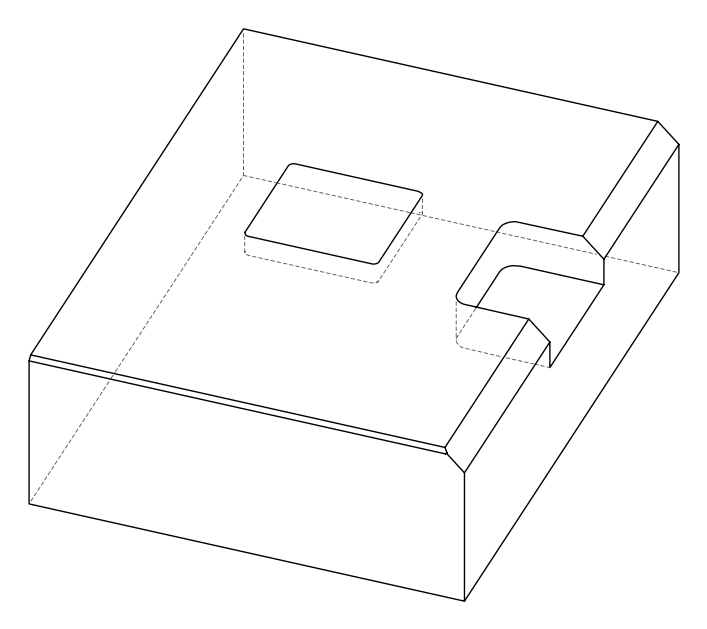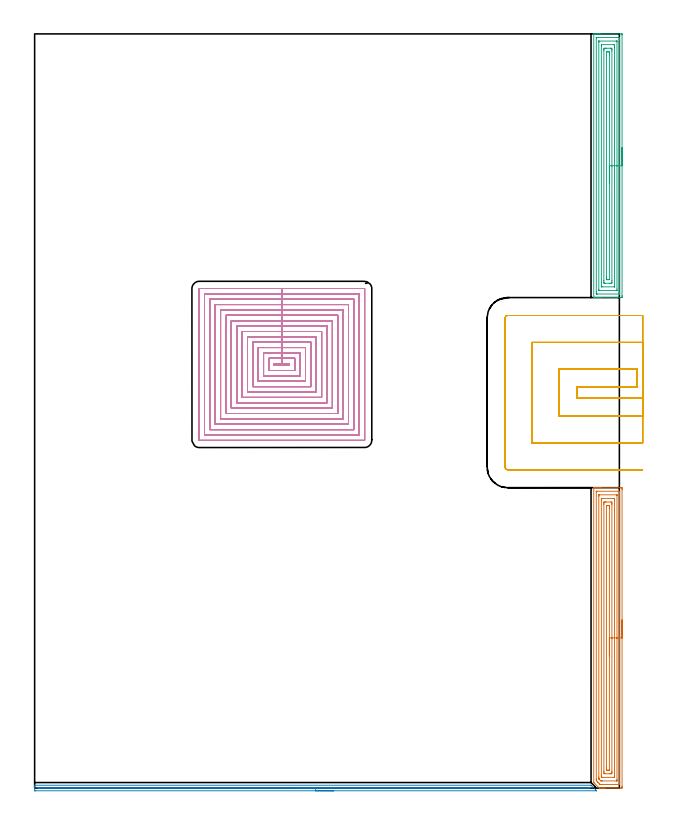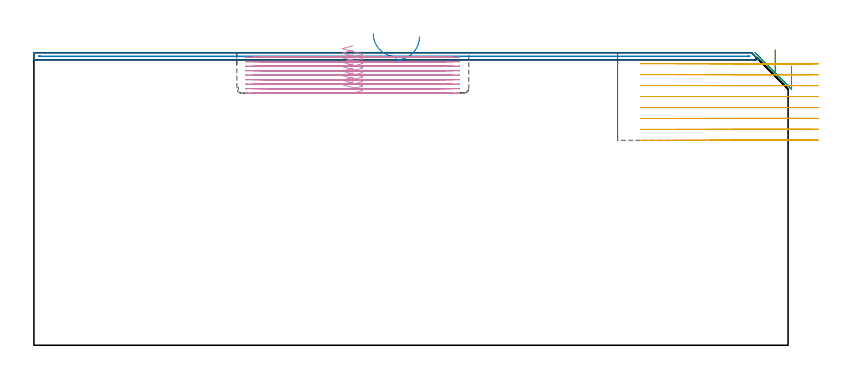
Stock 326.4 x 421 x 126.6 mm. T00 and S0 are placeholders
(PLAN: 5 operations, 2 tool changes, 86.5 min)
(1 AREA_MILL | FG_CHAMFER_SURFACE | UGT0205_001 | 8.31 min | 21852 mm3)
(2 AREA_MILL_1 | FG_CHAMFER_SURFACE_1 | UGT0205_001 | 5.13 min | 1497 mm3)
(3 AREA_MILL_2 | FG_CHAMFER_SURFACE_2 | UGT0205_001 | 7.34 min | 19288 mm3)
(4 MILL_RECTANGULAR_POCKET | POCKET_RECTANGULAR_STRAIGHT | UGT0201_086 | Follow Part, ap 2, ae 75% | 51.82 min | 162425 mm3)
(5 MILL_SLOT | SLOT_PARTIAL_RECTANGULAR | UGT0201_094 | Follow Part, ap 5, ae 75% | 13.86 min | 292801 mm3)
(TOOL UGT0205_001 | Chamfer Mill 20 x 3 x 45 deg. | D20 FL50 Z2)
(TOOL UGT0201_086 | End Mill 8 mm | D8 R2 FL19 Z4)
(TOOL UGT0201_094 | End mill 20 mm | D20 FL38 Z4)
(OP 1 AREA_MILL)
G17 G21 G94 G90
T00 M6
G54
G17 G0 G90 X327.9 Y93.85 S1061 M3
G43 Z136.6 H0
Z120.8
G94 G1 Y93.812 Z119.928 F250.
Y93.698 Z119.064
Y93.509 Z118.212
Y93.247 Z117.38
Y92.913 Z116.574
Y92.51 Z115.8
Y92.041 Z115.064
Y91.51 Z114.372
Y90.921 Z113.729
Y90.278 Z113.14
Y89.586 Z112.609
Y88.85 Z112.14
Y88.076 Z111.737
Y87.27 Z111.403
Y86.438 Z111.141
Y85.586 Z110.952
Y84.722 Z110.838
Y83.85 Z110.8
Y1.04
X327.899 Y0.579 Z110.801
X327.895 Y0.155 Z110.803
X327.891 Y0.01 Z110.806
X327.476 Y0.005 Z111.221
X326.904 Y0. Z111.793
X318.681 Z120.013
X318.066 Z120.631
X317.801 Z120.895
X317.187 Z121.51
X316.922 Z121.774
X316.392 Z122.307
X316.042 Z122.657
X315.2 Y0.004 Z123.499
X315.196 Z123.503
X312.245 Y2.956 Z126.455
X312.104 Y3.105 Z126.589
X312.1 Y3.251 Z126.6
Y167.566
X312.106 Y167.69 Z126.593
X312.356 Y167.7 Z126.343
X313.054 Z125.645
X313.753 Z124.946
X314.283 Z124.413
X314.548 Z124.149
X315.163 Z123.534
X315.428 Z123.27
X316.042 Z122.652
X326.904 Y167.699 Z111.793
X327.476 Y167.695 Z111.221
X327.891 Y167.69 Z110.806
X327.895 Y167.545 Z110.803
X327.899 Y167.121 Z110.801
X327.9 Y166.691 Z110.8
Y83.85
X326.486 Z112.214
Y2.361
X326.484 Y2.166 Z112.216
X326.482 Y2.069 Z112.218
X326.479 Y2.024 Z112.221
X326.473 Y2.01 Z112.227
X326.429 Y2.008 Z112.271
X326.072 Y2.001 Z112.628
X316.398 Z122.302
X316.042 Y2.004 Z122.658
X315.687 Y2.01 Z123.013
X315.647 Y2.015 Z123.053
X315.623 Y2.034 Z123.077
X315.575 Y2.078 Z123.125
X315.479 Y2.171 Z123.221
X315.289 Y2.361 Z123.411
X314.399 Y3.251 Z124.301
X314.283 Y3.368 Z124.417
X313.521 Y4.142 Z125.179
X313.515 Y4.92 Z125.185
Y5.032
X313.514 Y165.339 Z125.186
X313.516 Y165.534 Z125.184
X313.518 Y165.631 Z125.182
X313.521 Y165.676 Z125.179
X313.527 Y165.69 Z125.173
X313.571 Y165.692 Z125.129
X313.928 Y165.699 Z124.772
X325.717 Z112.983
X326.244 Y165.696 Z112.456
X326.407 Y165.69 Z112.293
X326.479 Y165.677 Z112.221
X326.484 Y165.453 Z112.216
X326.485 Y165.339 Z112.215
X326.486 Y164.561 Z112.214
Y83.85
X325.072 Z113.628
X325.071 Y4.796 Z113.629
X325.066 Y4.142 Z113.634
X325.065 Y4.026 Z113.635
X325.057 Y4.01 Z113.643
X325.024 Y4.005 Z113.676
X324.976 Y4.001 Z113.724
X316.922 Y4. Z121.778
X316.178 Y4.005 Z122.522
X316.114 Y4.01 Z122.586
X316.042 Y4.068 Z122.658
X315.961 Y4.142 Z122.739
X315.163 Y4.937 Z123.537
X315.069 Y5.032 Z123.631
X314.975 Y5.137 Z123.725
X314.935 Y5.186 Z123.765
X314.933 Y5.211 Z123.767
X314.931 Y5.268 Z123.769
X314.929 Y5.923 Z123.771
Y6.16
Y162.904
X314.934 Y163.558 Z123.766
X314.935 Y163.674 Z123.765
X314.943 Y163.691 Z123.757
X314.976 Y163.695 Z123.724
X315.024 Y163.699 Z123.676
X324.698 Y163.7 Z114.002
X324.837 Y163.698 Z113.863
X324.977 Y163.694 Z113.723
X325.064 Y163.69 Z113.636
X325.067 Y163.637 Z113.633
X325.069 Y163.558 Z113.631
X325.071 Y163.322 Z113.629
X325.072 Y83.85 Z113.628
X323.657 Z115.043
Y6.814
X323.655 Y6.23 Z115.045
X323.651 Y6.033 Z115.049
X323.649 Y6.01 Z115.051
X323.63 Y6.007 Z115.07
X323.58 Y6.003 Z115.12
X323.48 Y6.001 Z115.22
X316.845 Y6. Z121.855
X316.677 Y6.003 Z122.023
X316.593 Y6.007 Z122.107
X316.552 Y6.01 Z122.148
X316.522 Y6.038 Z122.178
X316.41 Y6.148 Z122.29
X316.35 Y6.21 Z122.35
X316.348 Y6.307 Z122.352
X316.344 Y6.508 Z122.356
X316.343 Y6.814 Z122.357
Y7.4
Y160.886
X316.345 Y161.47 Z122.355
X316.349 Y161.667 Z122.351
X316.351 Y161.69 Z122.349
X316.37 Y161.693 Z122.33
X316.42 Y161.697 Z122.28
X316.52 Y161.699 Z122.18
X323.155 Z115.545
X323.492 Y161.691 Z115.208
X323.65 Y161.687 Z115.05
X323.652 Y161.596 Z115.048
X323.656 Y161.192 Z115.044
X323.657 Y160.886 Z115.043
Y160.3
Y83.85
X322.243 Z116.457
Y9.485
X322.241 Y8.595 Z116.459
X322.24 Y8.553 Z116.46
X322.199 Y8.01 Z116.501
X321.904 Y8.003 Z116.796
X321.319 Y8.001 Z117.381
X321.027 Y8. Z117.673
X318.387 Y8.002 Z120.313
X317.801 Y8.01 Z120.899
X317.76 Y8.595 Z120.94
X317.759 Y8.638 Z120.941
X317.757 Y9.485 Z120.943
Y158.215
X317.759 Y159.105 Z120.941
X317.76 Y159.147 Z120.94
X317.801 Y159.69 Z120.899
X318.096 Y159.697 Z120.604
X318.681 Y159.699 Z120.019
X318.973 Y159.7 Z119.727
X321.613 Y159.698 Z117.087
X322.199 Y159.69 Z116.501
X322.24 Y159.105 Z116.46
X322.241 Y159.062 Z116.459
X322.243 Y158.215 Z116.457
Y83.85
X320.829 Z117.871
Y10.179
X320.828 Y10.08 Z117.872
X320.825 Y10.032 Z117.875
X320.822 Y10.015 Z117.878
X320.804 Y10.007 Z117.896
X320.44 Y10.002 Z118.26
X319.931 Y10.001 Z118.769
X319.56 Y10.005 Z119.14
X319.196 Y10.01 Z119.504
X319.178 Y10.376 Z119.522
X319.174 Y10.767 Z119.526
X319.172 Y11.267 Z119.528
X319.171 Y11.661 Z119.529
Y157.521
X319.172 Y157.62 Z119.528
X319.175 Y157.668 Z119.525
X319.178 Y157.686 Z119.522
X319.196 Y157.693 Z119.504
X319.56 Y157.698 Z119.14
X320.069 Y157.699 Z118.631
X320.44 Y157.696 Z118.26
X320.804 Y157.69 Z117.896
X320.822 Y157.324 Z117.878
X320.826 Y156.933 Z117.874
X320.828 Y156.433 Z117.872
X320.829 Y156.039 Z117.871
Y83.85
Y82.978 Z117.909
Y82.113 Z118.023
Y81.262 Z118.212
Y80.43 Z118.474
Y79.624 Z118.808
Y78.85 Z119.211
Y78.114 Z119.68
Y77.422 Z120.211
Y76.779 Z120.8
Y76.19 Z121.443
Y75.658 Z122.135
Y75.19 Z122.871
Y74.787 Z123.645
Y74.453 Z124.451
Y74.191 Z125.283
Y74.002 Z126.135
Y73.888 Z127.
Y73.85 Z127.871
G0 Z136.6
M5
M2
(OP 2 AREA_MILL_1)
G17 G21 G94 G90
T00 M6
G54
G17 G0 G90 X166.85 Y-1.5 S1061 M3
G43 Z136.6 H0
Z133.5
G94 G1 X166.812 Z132.628 F250.
X166.698 Z131.764
X166.509 Z130.912
X166.247 Z130.08
X165.913 Z129.274
X165.51 Z128.5
X165.041 Z127.764
X164.51 Z127.072
X163.921 Z126.429
X163.278 Z125.84
X162.586 Z125.308
X161.85 Z124.84
X161.076 Z124.437
X160.27 Z124.103
X159.438 Z123.841
X158.586 Z123.652
X157.722 Z123.538
X156.85 Z123.5
X0.61
X0.292 Y-1.498 Z123.502
X0.039 Y-1.494 Z123.504
X0.005 Y-1.492 Z123.506
X0. Y-1.251 Z123.746
Y0.483 Z125.478
Y1.417 Z126.416
X0.004 Y1.51 Z126.502
X0.01 Y1.597 Z126.588
X0.164 Y1.6 Z126.6
X310.411
X310.595 Y1.597 Z126.589
X310.662 Y1.536 Z126.533
X310.839 Y1.361 Z126.361
X313.626 Y-1.425 Z123.573
X313.682 Y-1.492 Z123.504
X313.662 Y-1.496 Z123.503
X313.6 Y-1.499 Z123.499
X156.85 Y-1.5 Z123.5
Y-0.086 Z124.914
X2.396
X2.088 Y-0.084 Z124.916
X2.034 Y-0.081 Z124.919
X2.013 Y-0.079 Z124.921
X2.01 Y-0.069 Z124.931
X2.004 Y-0.003 Z124.997
X2.013 Y0.179 Z125.179
X2.197 Y0.182 Z125.182
X2.396 Y0.184 Z125.184
X2.703 Y0.185 Z125.185
X2.982 Y0.186 Z125.186
X308.933 Y0.185 Z125.185
X309.212 Y0.184 Z125.184
X309.518 Y0.18 Z125.18
X309.56 Y0.179 Z125.179
X309.605 Y0.137 Z125.137
X309.697 Y0.048 Z125.048
X309.782 Y-0.04 Z124.96
X309.814 Y-0.075 Z124.925
X309.796 Y-0.079 Z124.921
X309.518 Y-0.083 Z124.917
X309.211 Y-0.085 Z124.915
X156.85 Y-0.086 Z124.914
X155.978 Z124.952
X155.113 Z125.066
X154.262 Z125.255
X153.43 Z125.517
X152.624 Z125.851
X151.85 Z126.254
X151.114 Z126.723
X150.422 Z127.254
X149.779 Z127.843
X149.19 Z128.486
X148.658 Z129.178
X148.19 Z129.914
X147.787 Z130.688
X147.453 Z131.494
X147.191 Z132.326
X147.002 Z133.178
X146.888 Z134.043
X146.85 Z134.914
G0 Z136.6
M5
M2
(OP 3 AREA_MILL_2)
G17 G21 G94 G90
T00 M6
G54
G17 G0 G90 X327.9 Y357.4 S1061 M3
G43 Z136.6 H0
Z120.8
G94 G1 Y357.362 Z119.928 F250.
Y357.248 Z119.064
Y357.059 Z118.212
Y356.797 Z117.38
Y356.463 Z116.574
Y356.06 Z115.8
Y355.592 Z115.064
Y355.06 Z114.372
Y354.471 Z113.729
Y353.828 Z113.14
Y353.136 Z112.609
Y352.4 Z112.14
Y351.626 Z111.737
Y350.82 Z111.403
Y349.988 Z111.141
Y349.137 Z110.952
Y348.272 Z110.838
Y347.4 Z110.8
Y274.839
X327.899 Y274.378 Z110.801
X327.895 Y273.954 Z110.803
X327.891 Y273.81 Z110.806
X327.476 Y273.805 Z111.221
X326.905 Y273.8 Z111.792
X316.042 Z122.652
X315.425 Z123.272
X315.163 Z123.534
X314.546 Z124.151
X314.283 Z124.413
X313.758 Z124.941
X312.352 Y273.801 Z126.347
X312.106 Y273.81 Z126.593
X312.1 Y273.933 Z126.6
Y420.867
X312.106 Y420.99 Z126.593
X312.353 Y421. Z126.346
X313.049 Z125.65
X313.758 Z124.941
X314.283 Z124.413
X314.546 Z124.151
X315.163 Z123.534
X315.425 Z123.272
X316.042 Z122.652
X327.476 Z111.221
X327.787 Y420.997 Z110.91
X327.892 Y420.99 Z110.805
X327.899 Y420.884 Z110.799
X327.9 Y420.422 Z110.8
Y347.4
X326.486 Z112.214
Y276.159
X326.484 Y275.965 Z112.216
X326.481 Y275.868 Z112.219
X326.479 Y275.823 Z112.221
X326.47 Y275.81 Z112.23
X326.426 Y275.808 Z112.274
X326.07 Y275.801 Z112.63
X314.283 Z124.417
X313.755 Y275.803 Z124.945
X313.593 Y275.81 Z125.107
X313.521 Y275.822 Z125.179
X313.516 Y276.045 Z125.184
X313.515 Y276.159 Z125.185
X313.514 Y276.938 Z125.186
Y418.641
X313.516 Y418.835 Z125.184
X313.518 Y418.932 Z125.182
X313.521 Y418.977 Z125.179
X313.53 Y418.99 Z125.17
X313.574 Y418.992 Z125.126
X313.93 Y418.999 Z124.77
X325.717 Z112.983
X326.245 Y418.997 Z112.455
X326.407 Y418.99 Z112.293
X326.479 Y418.978 Z112.221
X326.484 Y418.755 Z112.216
X326.485 Y418.641 Z112.215
X326.486 Y417.862 Z112.214
Y347.4
X325.072 Z113.628
X325.071 Y278.594 Z113.629
X325.067 Y277.94 Z113.633
X325.065 Y277.825 Z113.635
X325.055 Y277.81 Z113.645
X325.022 Y277.805 Z113.678
X324.975 Y277.801 Z113.725
X315.301 Y277.8 Z123.399
X315.163 Y277.802 Z123.537
X315.024 Y277.806 Z123.676
X314.938 Y277.81 Z123.762
X314.934 Y277.862 Z123.766
X314.931 Y277.94 Z123.769
X314.929 Y278.177 Z123.771
Y416.206
X314.933 Y416.86 Z123.767
X314.935 Y416.975 Z123.765
X314.945 Y416.99 Z123.755
X314.978 Y416.995 Z123.722
X315.025 Y416.999 Z123.675
X324.699 Y417. Z114.001
X324.837 Y416.998 Z113.863
X324.976 Y416.994 Z113.724
X325.062 Y416.99 Z113.638
X325.066 Y416.938 Z113.634
X325.069 Y416.86 Z113.631
X325.071 Y416.623 Z113.629
X325.072 Y347.4 Z113.628
X323.657 Z115.043
Y280.612
X323.654 Y280.029 Z115.046
X323.65 Y279.832 Z115.05
X323.648 Y279.809 Z115.052
X323.629 Y279.807 Z115.071
X323.579 Y279.803 Z115.121
X323.479 Y279.801 Z115.221
X316.843 Z121.857
X316.508 Y279.808 Z122.192
X316.35 Y279.812 Z122.35
X316.348 Y279.903 Z122.352
X316.344 Y280.306 Z122.356
X316.343 Y282.393 Z122.357
Y414.188
X316.346 Y414.771 Z122.354
X316.35 Y414.968 Z122.35
X316.352 Y414.991 Z122.348
X316.371 Y414.993 Z122.329
X316.421 Y414.997 Z122.279
X316.521 Y414.999 Z122.179
X323.156 Y415. Z115.544
X323.492 Y414.992 Z115.208
X323.65 Y414.988 Z115.05
X323.652 Y414.897 Z115.048
X323.656 Y414.494 Z115.044
X323.657 Y414.188 Z115.043
Y413.602
Y347.4
X322.243 Z116.457
Y283.283
X322.241 Y282.393 Z116.459
X322.24 Y282.351 Z116.46
X322.199 Y281.81 Z116.501
X321.902 Y281.803 Z116.798
X321.319 Y281.801 Z117.381
X321.025 Y281.8 Z117.675
X318.385 Y281.802 Z120.315
X317.801 Y281.81 Z120.899
X317.76 Y282.393 Z120.94
X317.758 Y282.436 Z120.942
X317.757 Y283.283 Z120.943
Y411.517
X317.759 Y412.407 Z120.941
X317.76 Y412.449 Z120.94
X317.801 Y412.99 Z120.899
X318.098 Y412.997 Z120.602
X318.681 Y413. Z120.019
X318.975 Z119.725
X321.615 Y412.999 Z117.085
X322.199 Y412.99 Z116.501
X322.24 Y412.407 Z116.46
X322.241 Y412.364 Z116.459
X322.243 Y411.517 Z116.457
Y347.4
X320.829 Z117.871
X320.828 Y283.977 Z117.872
X320.827 Y283.878 Z117.873
X320.824 Y283.83 Z117.876
X320.822 Y283.813 Z117.878
X320.802 Y283.807 Z117.898
X320.44 Y283.803 Z118.26
X319.928 Y283.801 Z118.772
X319.56 Y283.805 Z119.14
X319.198 Y283.81 Z119.502
X319.178 Y284.174 Z119.522
X319.174 Y284.565 Z119.526
X319.172 Y285.064 Z119.528
X319.171 Y285.458 Z119.529
X319.172 Y410.823 Z119.528
X319.173 Y410.922 Z119.527
X319.176 Y410.97 Z119.524
X319.178 Y410.987 Z119.522
X319.198 Y410.993 Z119.502
X319.56 Y410.997 Z119.14
X320.072 Y410.999 Z118.628
X320.44 Y410.995 Z118.26
X320.802 Y410.99 Z117.898
X320.822 Y410.626 Z117.878
X320.826 Y410.235 Z117.874
X320.828 Y409.736 Z117.872
X320.829 Y409.342 Z117.871
Y347.4
Y346.528 Z117.909
Y345.664 Z118.023
Y344.812 Z118.212
Y343.98 Z118.474
Y343.174 Z118.808
Y342.4 Z119.211
Y341.664 Z119.68
Y340.972 Z120.211
Y340.329 Z120.8
Y339.74 Z121.443
Y339.209 Z122.135
Y338.74 Z122.871
Y338.337 Z123.645
Y338.003 Z124.451
Y337.741 Z125.283
Y337.552 Z126.135
Y337.438 Z127.
Y337.4 Z127.871
G0 Z136.6
M5
M2
(OP 4 MILL_RECTANGULAR_POCKET)
G17 G21 G94 G90
T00 M6
G54
G17 G0 G90 X138.053 Y236.9 S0 M3
G43 Z136.6 H0
Z129.6
G94 G1 X133.8 Z128.46 F250.
Y236.1 Z128.246
X142.2 Z125.995
Y236.9 Z125.781
X138. Z124.655
X133.8 F500.
Y236.1
X142.2
Y236.9
X138.
Y239.9
X130.8
Y233.1
X145.2
Y239.9
X138.
Y242.9
X127.8
Y230.1
X148.2
Y242.9
X138.
Y245.9
X124.8
Y227.1
X151.2
Y245.9
X138.
Y248.9
X121.8
Y224.1
X154.2
Y248.9
X138.
Y251.9
X118.8
Y221.1
X157.2
Y251.9
X138.
Y254.9
X115.8
Y218.1
X160.2
Y254.9
X138.
Y257.9
X112.8
Y215.1
X163.2
Y257.9
X138.
Y260.9
X109.8
Y212.1
X166.2
Y260.9
X138.
Y263.9
X106.8
Y209.1
X169.2
Y263.9
X138.
Y266.9
X103.8
Y206.1
X172.2
Y266.9
X138.
Y269.9
X100.8
Y203.1
X175.2
Y269.9
X138.
Y272.9
X97.8
Y200.1
X178.2
Y272.9
X138.
Y275.9
X94.8
Y197.1
X181.2
Y275.9
X138.
Y278.9
X91.9
X91.845 Y278.895
X91.805 Y278.855
X91.8 Y278.8
Y194.2
X91.805 Y194.145
X91.845 Y194.105
X91.9 Y194.1
X184.1
X184.155 Y194.105
X184.195 Y194.145
X184.2 Y194.2
Y278.8
X184.195 Y278.855
X184.155 Y278.895
X184.1 Y278.9
X138.
X137.
G0 X138.053 Y236.9 Z127.655
G1 X133.8 Z126.516 F250.
Y236.1 Z126.302
X142.2 Z124.051
Y236.9 Z123.836
X138. Z122.711
X133.8 F500.
Y236.1
X142.2
Y236.9
X138.
Y239.9
X130.8
Y233.1
X145.2
Y239.9
X138.
Y242.9
X127.8
Y230.1
X148.2
Y242.9
X138.
Y245.9
X124.8
Y227.1
X151.2
Y245.9
X138.
Y248.9
X121.8
Y224.1
X154.2
Y248.9
X138.
Y251.9
X118.8
Y221.1
X157.2
Y251.9
X138.
Y254.9
X115.8
Y218.1
X160.2
Y254.9
X138.
Y257.9
X112.8
Y215.1
X163.2
Y257.9
X138.
Y260.9
X109.8
Y212.1
X166.2
Y260.9
X138.
Y263.9
X106.8
Y209.1
X169.2
Y263.9
X138.
Y266.9
X103.8
Y206.1
X172.2
Y266.9
X138.
Y269.9
X100.8
Y203.1
X175.2
Y269.9
X138.
Y272.9
X97.8
Y200.1
X178.2
Y272.9
X138.
Y275.9
X94.8
Y197.1
X181.2
Y275.9
X138.
Y278.9
X91.9
X91.845 Y278.895
X91.805 Y278.855
X91.8 Y278.8
Y194.2
X91.805 Y194.145
X91.845 Y194.105
X91.9 Y194.1
X184.1
X184.155 Y194.105
X184.195 Y194.145
X184.2 Y194.2
Y278.8
X184.195 Y278.855
X184.155 Y278.895
X184.1 Y278.9
X138.
X137.
G0 X138.053 Y236.9 Z125.711
G1 X133.8 Z124.571 F250.
Y236.1 Z124.357
X142.2 Z122.106
Y236.9 Z121.892
X138. Z120.767
X133.8 F500.
Y236.1
X142.2
Y236.9
X138.
Y239.9
X130.8
Y233.1
X145.2
Y239.9
X138.
Y242.9
X127.8
Y230.1
X148.2
Y242.9
X138.
Y245.9
X124.8
Y227.1
X151.2
Y245.9
X138.
Y248.9
X121.8
Y224.1
X154.2
Y248.9
X138.
Y251.9
X118.8
Y221.1
X157.2
Y251.9
X138.
Y254.9
X115.8
Y218.1
X160.2
Y254.9
X138.
Y257.9
X112.8
Y215.1
X163.2
Y257.9
X138.
Y260.9
X109.8
Y212.1
X166.2
Y260.9
X138.
Y263.9
X106.8
Y209.1
X169.2
Y263.9
X138.
Y266.9
X103.8
Y206.1
X172.2
Y266.9
X138.
Y269.9
X100.8
Y203.1
X175.2
Y269.9
X138.
Y272.9
X97.8
Y200.1
X178.2
Y272.9
X138.
Y275.9
X94.8
Y197.1
X181.2
Y275.9
X138.
Y278.9
X91.9
X91.845 Y278.895
X91.805 Y278.855
X91.8 Y278.8
Y194.2
X91.805 Y194.145
X91.845 Y194.105
X91.9 Y194.1
X184.1
X184.155 Y194.105
X184.195 Y194.145
X184.2 Y194.2
Y278.8
X184.195 Y278.855
X184.155 Y278.895
X184.1 Y278.9
X138.
X137.
G0 X138.053 Y236.9 Z123.767
G1 X133.8 Z122.627 F250.
Y236.1 Z122.413
X142.2 Z120.162
Y236.9 Z119.948
X138. Z118.822
X133.8 F500.
Y236.1
X142.2
Y236.9
X138.
Y239.9
X130.8
Y233.1
X145.2
Y239.9
X138.
Y242.9
X127.8
Y230.1
X148.2
Y242.9
X138.
Y245.9
X124.8
Y227.1
X151.2
Y245.9
X138.
Y248.9
X121.8
Y224.1
X154.2
Y248.9
X138.
Y251.9
X118.8
Y221.1
X157.2
Y251.9
X138.
Y254.9
X115.8
Y218.1
X160.2
Y254.9
X138.
Y257.9
X112.8
Y215.1
X163.2
Y257.9
X138.
Y260.9
X109.8
Y212.1
X166.2
Y260.9
X138.
Y263.9
X106.8
Y209.1
X169.2
Y263.9
X138.
Y266.9
X103.8
Y206.1
X172.2
Y266.9
X138.
Y269.9
X100.8
Y203.1
X175.2
Y269.9
X138.
Y272.9
X97.8
Y200.1
X178.2
Y272.9
X138.
Y275.9
X94.8
Y197.1
X181.2
Y275.9
X138.
Y278.9
X91.9
X91.845 Y278.895
X91.805 Y278.855
X91.8 Y278.8
Y194.2
X91.805 Y194.145
X91.845 Y194.105
X91.9 Y194.1
X184.1
X184.155 Y194.105
X184.195 Y194.145
X184.2 Y194.2
Y278.8
X184.195 Y278.855
X184.155 Y278.895
X184.1 Y278.9
X138.
X137.
G0 X138.053 Y236.9 Z121.822
G1 X133.8 Z120.683 F250.
Y236.1 Z120.468
X142.2 Z118.217
Y236.9 Z118.003
X138. Z116.878
X133.8 F500.
Y236.1
X142.2
Y236.9
X138.
Y239.9
X130.8
Y233.1
X145.2
Y239.9
X138.
Y242.9
X127.8
Y230.1
X148.2
Y242.9
X138.
Y245.9
X124.8
Y227.1
X151.2
Y245.9
X138.
Y248.9
X121.8
Y224.1
X154.2
Y248.9
X138.
Y251.9
X118.8
Y221.1
X157.2
Y251.9
X138.
Y254.9
X115.8
Y218.1
X160.2
Y254.9
X138.
Y257.9
X112.8
Y215.1
X163.2
Y257.9
X138.
Y260.9
X109.8
Y212.1
X166.2
Y260.9
X138.
Y263.9
X106.8
Y209.1
X169.2
Y263.9
X138.
Y266.9
X103.8
Y206.1
X172.2
Y266.9
X138.
Y269.9
X100.8
Y203.1
X175.2
Y269.9
X138.
Y272.9
X97.8
Y200.1
X178.2
Y272.9
X138.
Y275.9
X94.8
Y197.1
X181.2
Y275.9
X138.
Y278.9
X91.9
X91.845 Y278.895
X91.805 Y278.855
X91.8 Y278.8
Y194.2
X91.805 Y194.145
X91.845 Y194.105
X91.9 Y194.1
X184.1
X184.155 Y194.105
X184.195 Y194.145
X184.2 Y194.2
Y278.8
X184.195 Y278.855
X184.155 Y278.895
X184.1 Y278.9
X138.
X137.
G0 X138.053 Y236.9 Z119.878
G1 X133.8 Z118.738 F250.
Y236.1 Z118.524
X142.2 Z116.273
Y236.9 Z116.059
X138. Z114.933
X133.8 F500.
Y236.1
X142.2
Y236.9
X138.
Y239.9
X130.8
Y233.1
X145.2
Y239.9
X138.
Y242.9
X127.8
Y230.1
X148.2
Y242.9
X138.
Y245.9
X124.8
Y227.1
X151.2
Y245.9
X138.
Y248.9
X121.8
Y224.1
X154.2
Y248.9
X138.
Y251.9
X118.8
Y221.1
X157.2
Y251.9
X138.
Y254.9
X115.8
Y218.1
X160.2
Y254.9
X138.
Y257.9
X112.8
Y215.1
X163.2
Y257.9
X138.
Y260.9
X109.8
Y212.1
X166.2
Y260.9
X138.
Y263.9
X106.8
Y209.1
X169.2
Y263.9
X138.
Y266.9
X103.8
Y206.1
X172.2
Y266.9
X138.
Y269.9
X100.8
Y203.1
X175.2
Y269.9
X138.
Y272.9
X97.8
Y200.1
X178.2
Y272.9
X138.
Y275.9
X94.8
Y197.1
X181.2
Y275.9
X138.
Y278.9
X91.9
X91.845 Y278.895
X91.805 Y278.855
X91.8 Y278.8
Y194.2
X91.805 Y194.145
X91.845 Y194.105
X91.9 Y194.1
X184.1
X184.155 Y194.105
X184.195 Y194.145
X184.2 Y194.2
Y278.8
X184.195 Y278.855
X184.155 Y278.895
X184.1 Y278.9
X138.
X137.
G0 X138.053 Y236.9 Z117.933
G1 X133.8 Z116.794 F250.
Y236.1 Z116.579
X142.2 Z114.329
Y236.9 Z114.114
X138. Z112.989
X133.8 F500.
Y236.1
X142.2
Y236.9
X138.
Y239.9
X130.8
Y233.1
X145.2
Y239.9
X138.
Y242.9
X127.8
Y230.1
X148.2
Y242.9
X138.
Y245.9
X124.8
Y227.1
X151.2
Y245.9
X138.
Y248.9
X121.8
Y224.1
X154.2
Y248.9
X138.
Y251.9
X118.8
Y221.1
X157.2
Y251.9
X138.
Y254.9
X115.8
Y218.1
X160.2
Y254.9
X138.
Y257.9
X112.8
Y215.1
X163.2
Y257.9
X138.
Y260.9
X109.8
Y212.1
X166.2
Y260.9
X138.
Y263.9
X106.8
Y209.1
X169.2
Y263.9
X138.
Y266.9
X103.8
Y206.1
X172.2
Y266.9
X138.
Y269.9
X100.8
Y203.1
X175.2
Y269.9
X138.
Y272.9
X97.8
Y200.1
X178.2
Y272.9
X138.
Y275.9
X94.8
Y197.1
X181.2
Y275.9
X138.
Y278.9
X91.9
X91.845 Y278.895
X91.805 Y278.855
X91.8 Y278.8
Y194.2
X91.805 Y194.145
X91.845 Y194.105
X91.9 Y194.1
X184.1
X184.155 Y194.105
X184.195 Y194.145
X184.2 Y194.2
Y278.8
X184.195 Y278.855
X184.155 Y278.895
X184.1 Y278.9
X138.
X137.
G0 X138.053 Y236.9 Z115.989
G1 X133.8 Z114.849 F250.
Y236.1 Z114.635
X142.2 Z112.384
Y236.9 Z112.17
X138. Z111.044
X133.8 F500.
Y236.1
X142.2
Y236.9
X138.
Y239.9
X130.8
Y233.1
X145.2
Y239.9
X138.
Y242.9
X127.8
Y230.1
X148.2
Y242.9
X138.
Y245.9
X124.8
Y227.1
X151.2
Y245.9
X138.
Y248.9
X121.8
Y224.1
X154.2
Y248.9
X138.
Y251.9
X118.8
Y221.1
X157.2
Y251.9
X138.
Y254.9
X115.8
Y218.1
X160.2
Y254.9
X138.
Y257.9
X112.8
Y215.1
X163.2
Y257.9
X138.
Y260.9
X109.8
Y212.1
X166.2
Y260.9
X138.
Y263.9
X106.8
Y209.1
X169.2
Y263.9
X138.
Y266.9
X103.8
Y206.1
X172.2
Y266.9
X138.
Y269.9
X100.8
Y203.1
X175.2
Y269.9
X138.
Y272.9
X97.8
Y200.1
X178.2
Y272.9
X138.
Y275.9
X94.8
Y197.1
X181.2
Y275.9
X138.
Y278.9
X91.9
X91.845 Y278.895
X91.805 Y278.855
X91.8 Y278.8
Y194.2
X91.805 Y194.145
X91.845 Y194.105
X91.9 Y194.1
X184.1
X184.155 Y194.105
X184.195 Y194.145
X184.2 Y194.2
Y278.8
X184.195 Y278.855
X184.155 Y278.895
X184.1 Y278.9
X138.
X137.
G0 X138.053 Y236.9 Z114.044
G1 X133.8 Z112.905 F250.
Y236.1 Z112.691
X142.2 Z110.44
Y236.9 Z110.225
X138. Z109.1
X133.8 F500.
Y236.1
X142.2
Y236.9
X138.
Y239.9
X130.8
Y233.1
X145.2
Y239.9
X138.
Y242.9
X127.8
Y230.1
X148.2
Y242.9
X138.
Y245.9
X124.8
Y227.1
X151.2
Y245.9
X138.
Y248.9
X121.8
Y224.1
X154.2
Y248.9
X138.
Y251.9
X118.8
Y221.1
X157.2
Y251.9
X138.
Y254.9
X115.8
Y218.1
X160.2
Y254.9
X138.
Y257.9
X112.8
Y215.1
X163.2
Y257.9
X138.
Y260.9
X109.8
Y212.1
X166.2
Y260.9
X138.
Y263.9
X106.8
Y209.1
X169.2
Y263.9
X138.
Y266.9
X103.8
Y206.1
X172.2
Y266.9
X138.
Y269.9
X100.8
Y203.1
X175.2
Y269.9
X138.
Y272.9
X97.8
Y200.1
X178.2
Y272.9
X138.
Y275.9
X94.8
Y197.1
X181.2
Y275.9
X138.
Y278.9
X91.9
X91.845 Y278.895
X91.805 Y278.855
X91.8 Y278.8
Y194.2
X91.805 Y194.145
X91.845 Y194.105
X91.9 Y194.1
X184.1
X184.155 Y194.105
X184.195 Y194.145
X184.2 Y194.2
Y278.8
X184.195 Y278.855
X184.155 Y278.895
X184.1 Y278.9
X138.
X137.
G0 Z136.6
M5
M2
(OP 5 MILL_SLOT)
G17 G21 G94 G90
T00 M6
G54
G17 G0 G90 X339.4 Y217.7 S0 M3
G43 Z136.6 H0
Z121.862
G94 G1 X336.4 F250.
X302.6 F500.
Y223.8
X336.4
Y233.8
X292.6
Y207.7
X336.4
X339.4 F250.
Y248.8
X336.4
X277.6 F500.
Y192.7
X336.4
X339.4 F250.
Y263.8
X336.4
X264.1 F500.
G3 X262.6 Y262.3 R1.5
G1 Y179.2
G3 X264.1 Y177.7 R1.5
G1 X336.4
X339.4 F250.
G0 Y217.7 Z117.125
G1 X336.4
X302.6 F500.
Y223.8
X336.4
Y233.8
X292.6
Y207.7
X336.4
X339.4 F250.
Y248.8
X336.4
X277.6 F500.
Y192.7
X336.4
X339.4 F250.
Y263.8
X336.4
X264.1 F500.
G3 X262.6 Y262.3 R1.5
G1 Y179.2
G3 X264.1 Y177.7 R1.5
G1 X336.4
X339.4 F250.
G0 Y217.7 Z112.387
G1 X336.4
X302.6 F500.
Y223.8
X336.4
Y233.8
X292.6
Y207.7
X336.4
X339.4 F250.
Y248.8
X336.4
X277.6 F500.
Y192.7
X336.4
X339.4 F250.
Y263.8
X336.4
X264.1 F500.
G3 X262.6 Y262.3 R1.5
G1 Y179.2
G3 X264.1 Y177.7 R1.5
G1 X336.4
X339.4 F250.
G0 Y217.7 Z107.65
G1 X336.4
X302.6 F500.
Y223.8
X336.4
Y233.8
X292.6
Y207.7
X336.4
X339.4 F250.
Y248.8
X336.4
X277.6 F500.
Y192.7
X336.4
X339.4 F250.
Y263.8
X336.4
X264.1 F500.
G3 X262.6 Y262.3 R1.5
G1 Y179.2
G3 X264.1 Y177.7 R1.5
G1 X336.4
X339.4 F250.
G0 Y217.7 Z102.912
G1 X336.4
X302.6 F500.
Y223.8
X336.4
Y233.8
X292.6
Y207.7
X336.4
X339.4 F250.
Y248.8
X336.4
X277.6 F500.
Y192.7
X336.4
X339.4 F250.
Y263.8
X336.4
X264.1 F500.
G3 X262.6 Y262.3 R1.5
G1 Y179.2
G3 X264.1 Y177.7 R1.5
G1 X336.4
X339.4 F250.
G0 Y217.7 Z98.175
G1 X336.4
X302.6 F500.
Y223.8
X336.4
Y233.8
X292.6
Y207.7
X336.4
X339.4 F250.
Y248.8
X336.4
X277.6 F500.
Y192.7
X336.4
X339.4 F250.
Y263.8
X336.4
X264.1 F500.
G3 X262.6 Y262.3 R1.5
G1 Y179.2
G3 X264.1 Y177.7 R1.5
G1 X336.4
X339.4 F250.
G0 Y217.7 Z93.437
G1 X336.4
X302.6 F500.
Y223.8
X336.4
Y233.8
X292.6
Y207.7
X336.4
X339.4 F250.
Y248.8
X336.4
X277.6 F500.
Y192.7
X336.4
X339.4 F250.
Y263.8
X336.4
X264.1 F500.
G3 X262.6 Y262.3 R1.5
G1 Y179.2
G3 X264.1 Y177.7 R1.5
G1 X336.4
X339.4 F250.
G0 Y217.7 Z88.7
G1 X336.4
X302.6 F500.
Y223.8
X336.4
Y233.8
X292.6
Y207.7
X336.4
X339.4 F250.
Y248.8
X336.4
X277.6 F500.
Y192.7
X336.4
X339.4 F250.
Y263.8
X336.4
X264.1 F500.
G3 X262.6 Y262.3 R1.5
G1 Y179.2
G3 X264.1 Y177.7 R1.5
G1 X336.4
X339.4 F250.
G0 Z136.6
M5
M2
